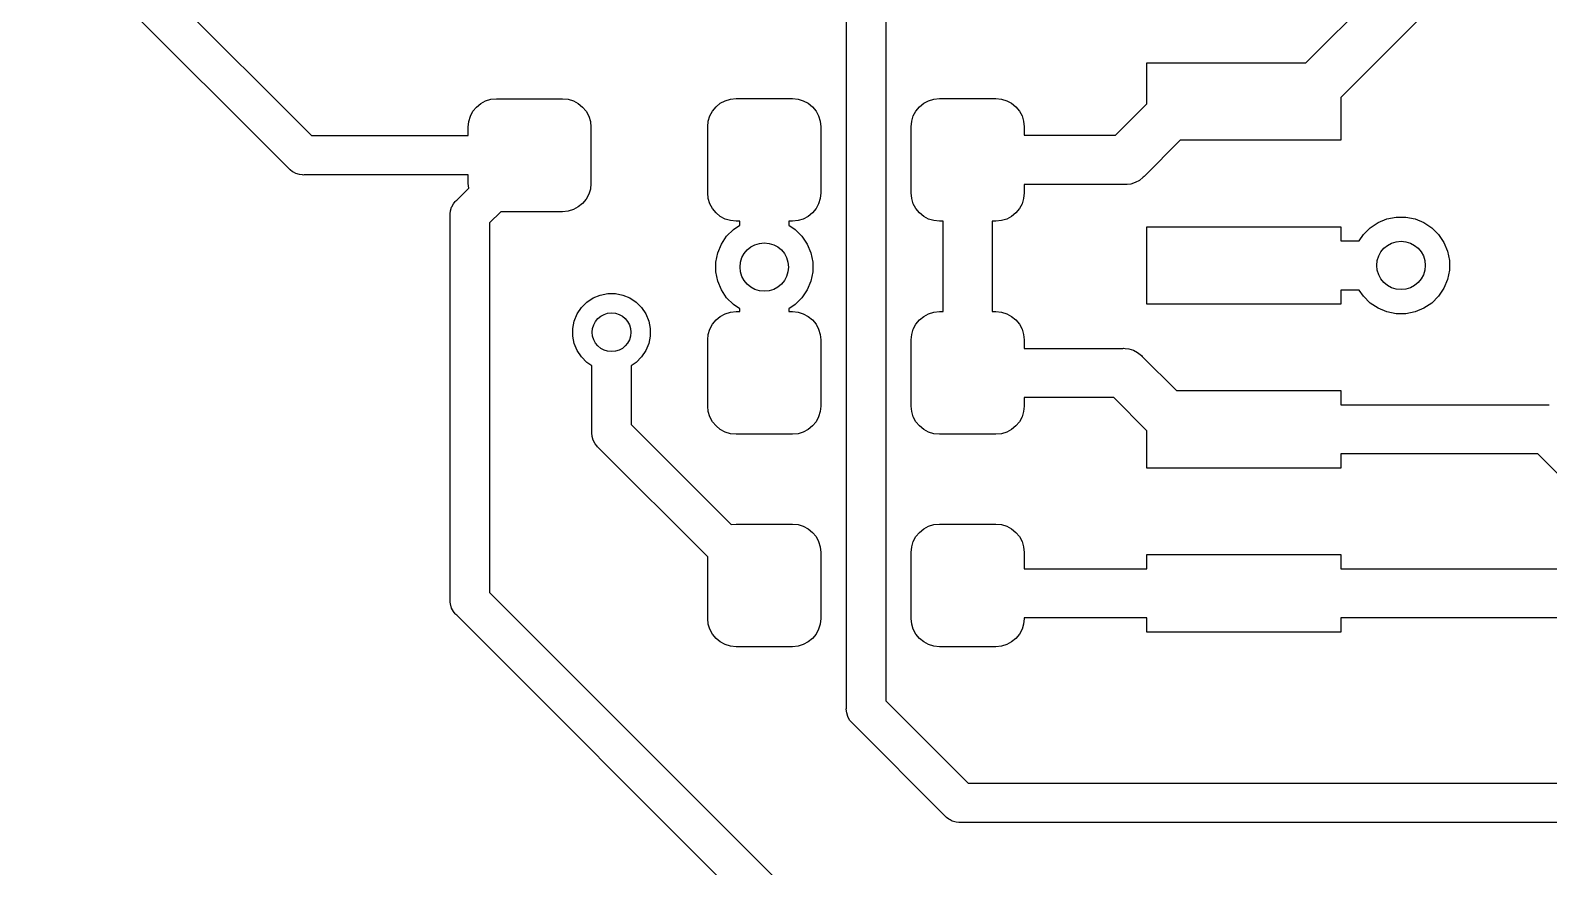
# Model space of a CAD drawing. Extents: x -66 to 211, y -177 to 13.
# Drawn here: x 6.93 to 18.68, y -60.08 to -53.6 of the extents above; entities that cross this region are included whole.
import ezdxf

# ---------------------------------------------------------------- set-up
doc = ezdxf.new("R2010")
doc.units = 0
doc.layers.add('BLACK', color=7, linetype='CONTINUOUS')

msp = doc.modelspace()

# ---------------------------------------------------------------- linework, layer by layer
at = {"layer": 'BLACK', "linetype": 'CONTINUOUS'}
for p, q in [((13.2461, -58.8469), (13.2461, -52.3058)), ((13.5509, -52.2502), (13.5509, -58.7912)), ((7.14246, -52.4504), (9.10409, -54.412)), ((16.8043, -53.848), (18.1712, -52.4812)), ((8.92791, -54.6669), (6.92693, -52.6659)), ((18.4892, -52.702), (17.0738, -54.1174)), ((15.5738, -54.1669), (15.5738, -53.848)), ((15.5738, -53.848), (16.8043, -53.848)), ((10.3543, -54.2241), (10.3815, -54.191)), ((10.3815, -54.191), (10.4147, -54.1637)), ((10.4147, -54.1637), (10.4525, -54.1435)), ((10.4525, -54.1435), (10.4935, -54.1311)), ((10.4935, -54.1311), (10.5362, -54.1269)), ((10.5362, -54.1269), (11.0487, -54.1269)), ((11.0487, -54.1269), (11.0914, -54.1311)), ((11.0914, -54.1311), (11.1324, -54.1435)), ((11.1324, -54.1435), (11.1702, -54.1637)), ((11.1702, -54.1637), (11.2034, -54.191)), ((11.2034, -54.191), (11.2306, -54.2241)), ((12.2095, -54.2221), (12.2367, -54.1889)), ((12.2367, -54.1889), (12.2699, -54.1617)), ((12.2699, -54.1617), (12.3077, -54.1415)), ((12.3077, -54.1415), (12.3487, -54.129)), ((12.3487, -54.129), (12.3914, -54.1248)), ((12.3914, -54.1248), (12.8289, -54.1248)), ((12.8289, -54.1248), (12.8716, -54.129)), ((12.8716, -54.129), (12.9126, -54.1415)), ((12.9126, -54.1415), (12.9504, -54.1617)), ((12.9504, -54.1617), (12.9836, -54.1889)), ((12.9836, -54.1889), (13.0108, -54.2221)), ((13.7845, -54.2221), (13.8117, -54.1889)), ((13.8117, -54.1889), (13.8449, -54.1617)), ((13.8449, -54.1617), (13.8827, -54.1415)), ((13.8827, -54.1415), (13.9237, -54.129)), ((13.9237, -54.129), (13.9664, -54.1248)), ((13.9664, -54.1248), (14.4039, -54.1248)), ((14.4039, -54.1248), (14.4466, -54.129)), ((14.4466, -54.129), (14.4876, -54.1415)), ((14.4876, -54.1415), (14.5254, -54.1617)), ((14.5254, -54.1617), (14.5586, -54.1889)), ((14.5586, -54.1889), (14.5858, -54.2221)), ((15.3313, -54.4093), (15.5738, -54.1669)), ((17.0738, -54.1174), (17.0738, -54.448)), ((10.3175, -54.3456), (10.3217, -54.303)), ((10.3217, -54.303), (10.3341, -54.2619)), ((10.3341, -54.2619), (10.3543, -54.2241)), ((11.2306, -54.2241), (11.2508, -54.2619)), ((11.2508, -54.2619), (11.2633, -54.303)), ((11.2633, -54.303), (11.2675, -54.3456)), ((12.1727, -54.3436), (12.1769, -54.3009)), ((12.1769, -54.3009), (12.1893, -54.2599)), ((12.1893, -54.2599), (12.2095, -54.2221)), ((13.0108, -54.2221), (13.031, -54.2599)), ((13.031, -54.2599), (13.0435, -54.3009)), ((13.0435, -54.3009), (13.0477, -54.3436)), ((13.7477, -54.3436), (13.7519, -54.3009)), ((13.7519, -54.3009), (13.7643, -54.2599)), ((13.7643, -54.2599), (13.7845, -54.2221)), ((14.5858, -54.2221), (14.606, -54.2599)), ((14.606, -54.2599), (14.6185, -54.3009)), ((14.6185, -54.3009), (14.6227, -54.3436)), ((9.10409, -54.412), (10.3175, -54.412)), ((10.3175, -54.412), (10.3175, -54.3456)), ((11.2675, -54.3456), (11.2675, -54.7831)), ((12.1727, -54.8561), (12.1727, -54.3436)), ((13.0477, -54.3436), (13.0477, -54.8561)), ((13.7477, -54.8561), (13.7477, -54.3436)), ((14.6227, -54.3436), (14.6227, -54.4093)), ((14.6227, -54.4093), (15.3313, -54.4093)), ((15.8314, -54.448), (15.5515, -54.7279)), ((17.0738, -54.448), (15.8314, -54.448)), ((8.93268, -54.6727), (8.92791, -54.6669)), ((8.93849, -54.6774), (8.93268, -54.6727)), ((8.95588, -54.6917), (8.93849, -54.6774)), ((8.93849, -54.6774), (8.93849, -54.6774)), ((8.96487, -54.6965), (8.95588, -54.6917)), ((8.98236, -54.7059), (8.96487, -54.6965)), ((9.01108, -54.7146), (8.98236, -54.7059)), ((9.03348, -54.7168), (9.01108, -54.7146)), ((9.04096, -54.7175), (9.03348, -54.7168)), ((9.03348, -54.7168), (9.03348, -54.7168)), ((9.04843, -54.7168), (9.04096, -54.7175)), ((10.3175, -54.7168), (9.04843, -54.7168)), ((10.3175, -54.7831), (10.3175, -54.7168)), ((10.3211, -54.8202), (10.3175, -54.7831)), ((11.2675, -54.7831), (11.2633, -54.8258)), ((15.4475, -54.7876), (15.4195, -54.7903)), ((15.4834, -54.7767), (15.4475, -54.7876)), ((15.5165, -54.759), (15.4834, -54.7767)), ((15.5455, -54.7352), (15.5165, -54.759)), ((15.5515, -54.7279), (15.5455, -54.7352)), ((10.2284, -54.9129), (10.3211, -54.8202)), ((11.2306, -54.9047), (11.2034, -54.9378)), ((11.2508, -54.8668), (11.2306, -54.9047)), ((11.2633, -54.8258), (11.2508, -54.8668)), ((12.1769, -54.8988), (12.1727, -54.8561)), ((12.1893, -54.9398), (12.1769, -54.8988)), ((13.0435, -54.8988), (13.031, -54.9398)), ((13.0477, -54.8561), (13.0435, -54.8988)), ((13.7519, -54.8988), (13.7477, -54.8561)), ((13.7643, -54.9398), (13.7519, -54.8988)), ((14.6185, -54.8988), (14.606, -54.9398)), ((14.6227, -54.8561), (14.6185, -54.8988)), ((15.4008, -54.7903), (14.6227, -54.7903)), ((14.6227, -54.7903), (14.6227, -54.8561)), ((15.4102, -54.7913), (15.4008, -54.7903)), ((15.4195, -54.7903), (15.4102, -54.7913)), ((15.4195, -54.7903), (15.4195, -54.7903)), ((10.1777, -55.026), (10.1784, -55.0185)), ((10.1784, -55.0185), (10.1807, -54.9961)), ((10.1784, -55.0185), (10.1784, -55.0185)), ((10.1807, -54.9961), (10.1894, -54.9674)), ((10.1894, -54.9674), (10.1906, -54.965)), ((10.1906, -54.965), (10.2035, -54.9409)), ((10.2035, -54.9409), (10.2178, -54.9235)), ((10.2178, -54.9235), (10.2226, -54.9177)), ((10.2178, -54.9235), (10.2178, -54.9235)), ((10.2226, -54.9177), (10.2284, -54.9129)), ((10.5705, -55.0019), (10.4832, -55.0891)), ((11.0487, -55.0019), (10.5705, -55.0019)), ((11.0914, -54.9977), (11.0487, -55.0019)), ((11.1324, -54.9852), (11.0914, -54.9977)), ((11.1702, -54.965), (11.1324, -54.9852)), ((11.2034, -54.9378), (11.1702, -54.965)), ((12.2095, -54.9776), (12.1893, -54.9398)), ((12.2367, -55.0108), (12.2095, -54.9776)), ((12.2699, -55.038), (12.2367, -55.0108)), ((12.9836, -55.0108), (12.9504, -55.038)), ((13.0108, -54.9776), (12.9836, -55.0108)), ((13.031, -54.9398), (13.0108, -54.9776)), ((13.7845, -54.9776), (13.7643, -54.9398)), ((13.8117, -55.0108), (13.7845, -54.9776)), ((13.8449, -55.038), (13.8117, -55.0108)), ((14.5586, -55.0108), (14.5254, -55.038)), ((14.5858, -54.9776), (14.5586, -55.0108)), ((14.606, -54.9398), (14.5858, -54.9776)), ((10.1784, -55.0335), (10.1777, -55.026)), ((10.1784, -58.0068), (10.1784, -55.0335)), ((10.4832, -55.0891), (10.4832, -57.9511)), ((12.3077, -55.0582), (12.2699, -55.038)), ((12.3487, -55.0706), (12.3077, -55.0582)), ((12.3189, -55.1914), (12.3711, -55.1391)), ((12.3914, -55.0748), (12.3487, -55.0706)), ((12.3711, -55.1391), (12.4197, -55.1067)), ((12.4197, -55.0748), (12.3914, -55.0748)), ((12.4197, -55.1067), (12.4197, -55.0748)), ((12.8289, -55.0748), (12.8007, -55.0748)), ((12.8007, -55.0748), (12.8007, -55.1067)), ((12.8007, -55.1067), (12.8492, -55.1391)), ((12.8716, -55.0706), (12.8289, -55.0748)), ((12.8492, -55.1391), (12.9014, -55.1914)), ((12.9126, -55.0582), (12.8716, -55.0706)), ((12.9504, -55.038), (12.9126, -55.0582)), ((13.8827, -55.0582), (13.8449, -55.038)), ((13.9237, -55.0706), (13.8827, -55.0582)), ((13.9664, -55.0748), (13.9237, -55.0706)), ((13.9947, -55.0748), (13.9664, -55.0748)), ((13.9947, -55.7758), (13.9947, -55.0748)), ((14.4039, -55.0748), (14.3757, -55.0748)), ((14.3757, -55.0748), (14.3757, -55.7758)), ((14.4466, -55.0706), (14.4039, -55.0748)), ((14.4876, -55.0582), (14.4466, -55.0706)), ((14.5254, -55.038), (14.4876, -55.0582)), ((15.5738, -55.718), (15.5738, -55.118)), ((15.5738, -55.118), (17.0738, -55.118)), ((17.0738, -55.118), (17.0738, -55.2275)), ((17.25, -55.1787), (17.3022, -55.1264)), ((17.3022, -55.1264), (17.3636, -55.0854)), ((17.3636, -55.0854), (17.4319, -55.0571)), ((17.4319, -55.0571), (17.5043, -55.0427)), ((17.5043, -55.0427), (17.5782, -55.0427)), ((17.5782, -55.0427), (17.6506, -55.0571)), ((17.6506, -55.0571), (17.7189, -55.0854)), ((17.7189, -55.0854), (17.7803, -55.1264)), ((17.7803, -55.1264), (17.8325, -55.1787)), ((12.2496, -55.321), (12.2778, -55.2528)), ((12.2778, -55.2528), (12.3189, -55.1914)), ((12.9014, -55.1914), (12.9425, -55.2528)), ((12.9425, -55.2528), (12.9707, -55.321)), ((17.0738, -55.2275), (17.2173, -55.2275)), ((17.2173, -55.2275), (17.25, -55.1787)), ((17.8325, -55.1787), (17.8736, -55.2401)), ((17.8736, -55.2401), (17.9018, -55.3083)), ((12.2352, -55.3935), (12.2496, -55.321)), ((12.9707, -55.321), (12.9852, -55.3935)), ((17.9018, -55.3083), (17.9162, -55.3808)), ((12.2352, -55.4674), (12.2352, -55.3935)), ((12.2496, -55.5398), (12.2352, -55.4674)), ((12.9852, -55.4674), (12.9707, -55.5398)), ((12.9852, -55.3935), (12.9852, -55.4674)), ((17.9162, -55.4547), (17.9018, -55.5271)), ((17.9162, -55.3808), (17.9162, -55.4547)), ((12.2778, -55.608), (12.2496, -55.5398)), ((12.3189, -55.6695), (12.2778, -55.608)), ((12.9425, -55.608), (12.9014, -55.6695)), ((12.9707, -55.5398), (12.9425, -55.608)), ((17.2177, -55.6085), (17.0738, -55.6085)), ((17.0738, -55.6085), (17.0738, -55.718)), ((17.25, -55.6568), (17.2177, -55.6085)), ((17.8736, -55.5953), (17.8325, -55.6568)), ((17.9018, -55.5271), (17.8736, -55.5953)), ((11.1944, -55.7446), (11.2362, -55.7029)), ((11.2362, -55.7029), (11.2854, -55.67)), ((11.2854, -55.67), (11.34, -55.6474)), ((11.34, -55.6474), (11.3979, -55.6359)), ((11.3979, -55.6359), (11.457, -55.6359)), ((11.457, -55.6359), (11.515, -55.6474)), ((11.515, -55.6474), (11.5696, -55.67)), ((11.5696, -55.67), (11.6187, -55.7029)), ((11.6187, -55.7029), (11.6605, -55.7446)), ((12.3711, -55.7217), (12.3189, -55.6695)), ((12.4197, -55.7541), (12.3711, -55.7217)), ((12.8492, -55.7217), (12.8007, -55.7541)), ((12.9014, -55.6695), (12.8492, -55.7217)), ((17.0738, -55.718), (15.5738, -55.718)), ((17.3022, -55.709), (17.25, -55.6568)), ((17.3636, -55.75), (17.3022, -55.709)), ((17.7803, -55.709), (17.7189, -55.75)), ((17.8325, -55.6568), (17.7803, -55.709)), ((11.139, -55.8484), (11.1616, -55.7938)), ((11.1616, -55.7938), (11.1944, -55.7446)), ((11.6605, -55.7446), (11.6933, -55.7938)), ((11.6933, -55.7938), (11.7159, -55.8484)), ((12.2095, -55.8731), (12.2367, -55.8399)), ((12.2367, -55.8399), (12.2699, -55.8127)), ((12.2699, -55.8127), (12.3077, -55.7925)), ((12.3077, -55.7925), (12.3487, -55.78)), ((12.3487, -55.78), (12.3914, -55.7758)), ((12.3914, -55.7758), (12.4197, -55.7758)), ((12.4197, -55.7758), (12.4197, -55.7541)), ((12.8007, -55.7541), (12.8007, -55.7758)), ((12.8007, -55.7758), (12.8289, -55.7758)), ((12.8289, -55.7758), (12.8716, -55.78)), ((12.8716, -55.78), (12.9126, -55.7925)), ((12.9126, -55.7925), (12.9504, -55.8127)), ((12.9504, -55.8127), (12.9836, -55.8399)), ((12.9836, -55.8399), (13.0108, -55.8731)), ((13.7845, -55.8731), (13.8117, -55.8399)), ((13.8117, -55.8399), (13.8449, -55.8127)), ((13.8449, -55.8127), (13.8827, -55.7925)), ((13.8827, -55.7925), (13.9237, -55.78)), ((13.9237, -55.78), (13.9664, -55.7758)), ((13.9664, -55.7758), (13.9947, -55.7758)), ((14.3757, -55.7758), (14.4039, -55.7758)), ((14.4039, -55.7758), (14.4466, -55.78)), ((14.4466, -55.78), (14.4876, -55.7925)), ((14.4876, -55.7925), (14.5254, -55.8127)), ((14.5254, -55.8127), (14.5586, -55.8399)), ((14.5586, -55.8399), (14.5858, -55.8731)), ((17.4319, -55.7783), (17.3636, -55.75)), ((17.5043, -55.7927), (17.4319, -55.7783)), ((17.5782, -55.7927), (17.5043, -55.7927)), ((17.6506, -55.7783), (17.5782, -55.7927)), ((17.7189, -55.75), (17.6506, -55.7783)), ((11.1275, -55.9063), (11.139, -55.8484)), ((11.1275, -55.9654), (11.1275, -55.9063)), ((11.7159, -55.8484), (11.7275, -55.9063)), ((11.7275, -55.9063), (11.7275, -55.9654)), ((12.1727, -55.9946), (12.1769, -55.9519)), ((12.1769, -55.9519), (12.1893, -55.9109)), ((12.1893, -55.9109), (12.2095, -55.8731)), ((13.0108, -55.8731), (13.031, -55.9109)), ((13.031, -55.9109), (13.0435, -55.9519)), ((13.0435, -55.9519), (13.0477, -55.9946)), ((13.7477, -55.9946), (13.7519, -55.9519)), ((13.7519, -55.9519), (13.7643, -55.9109)), ((13.7643, -55.9109), (13.7845, -55.8731)), ((14.5858, -55.8731), (14.606, -55.9109)), ((14.606, -55.9109), (14.6185, -55.9519)), ((14.6185, -55.9519), (14.6227, -55.9946)), ((11.139, -56.0234), (11.1275, -55.9654)), ((11.1616, -56.078), (11.139, -56.0234)), ((11.1944, -56.1271), (11.1616, -56.078)), ((11.6933, -56.078), (11.6605, -56.1271)), ((11.7159, -56.0234), (11.6933, -56.078)), ((11.7275, -55.9654), (11.7159, -56.0234)), ((12.1727, -56.5071), (12.1727, -55.9946)), ((13.0477, -55.9946), (13.0477, -56.5071)), ((13.7477, -56.5071), (13.7477, -55.9946)), ((14.6227, -55.9946), (14.6227, -56.0603)), ((14.6227, -56.0603), (15.3856, -56.0603)), ((15.3856, -56.0603), (15.3949, -56.0594)), ((15.3949, -56.0594), (15.4043, -56.0603)), ((15.4043, -56.0603), (15.4043, -56.0603)), ((15.4043, -56.0603), (15.4323, -56.0631)), ((15.4323, -56.0631), (15.4682, -56.074)), ((15.4682, -56.074), (15.5013, -56.0917)), ((11.2362, -56.1689), (11.1944, -56.1271)), ((11.2751, -56.1949), (11.2362, -56.1689)), ((11.2751, -56.7066), (11.2751, -56.1949)), ((11.6187, -56.1689), (11.5799, -56.1949)), ((11.5799, -56.1949), (11.5799, -56.6509)), ((11.6605, -56.1271), (11.6187, -56.1689)), ((15.5013, -56.0917), (15.5303, -56.1155)), ((15.5303, -56.1155), (15.5363, -56.1228)), ((15.5363, -56.1228), (15.8015, -56.388)), ((15.8015, -56.388), (17.0738, -56.388)), ((17.0738, -56.388), (17.0738, -56.4975)), ((12.1769, -56.5498), (12.1727, -56.5071)), ((12.1893, -56.5908), (12.1769, -56.5498)), ((13.0435, -56.5498), (13.031, -56.5908)), ((13.0477, -56.5071), (13.0435, -56.5498)), ((13.7519, -56.5498), (13.7477, -56.5071)), ((13.7643, -56.5908), (13.7519, -56.5498)), ((14.6185, -56.5498), (14.606, -56.5908)), ((14.6227, -56.5071), (14.6185, -56.5498)), ((15.316, -56.4413), (14.6227, -56.4413)), ((14.6227, -56.4413), (14.6227, -56.5071)), ((15.5738, -56.6991), (15.316, -56.4413)), ((17.0738, -56.4975), (18.6701, -56.4975)), ((18.6701, -56.4975), (18.6795, -56.4966)), ((18.6795, -56.4966), (18.6888, -56.4975)), ((11.5799, -56.6509), (12.3543, -57.4254)), ((12.2095, -56.6286), (12.1893, -56.5908)), ((12.2367, -56.6618), (12.2095, -56.6286)), ((12.2699, -56.689), (12.2367, -56.6618)), ((12.9836, -56.6618), (12.9504, -56.689)), ((13.0108, -56.6286), (12.9836, -56.6618)), ((13.031, -56.5908), (13.0108, -56.6286)), ((13.7845, -56.6286), (13.7643, -56.5908)), ((13.8117, -56.6618), (13.7845, -56.6286)), ((13.8449, -56.689), (13.8117, -56.6618)), ((14.5586, -56.6618), (14.5254, -56.689)), ((14.5858, -56.6286), (14.5586, -56.6618)), ((14.606, -56.5908), (14.5858, -56.6286)), ((11.2743, -56.7141), (11.2751, -56.7066)), ((11.2773, -56.7439), (11.2743, -56.7141)), ((11.286, -56.7727), (11.2773, -56.7439)), ((11.3001, -56.7991), (11.286, -56.7727)), ((12.3077, -56.7092), (12.2699, -56.689)), ((12.3487, -56.7216), (12.3077, -56.7092)), ((12.3914, -56.7258), (12.3487, -56.7216)), ((12.8289, -56.7258), (12.3914, -56.7258)), ((12.8716, -56.7216), (12.8289, -56.7258)), ((12.9126, -56.7092), (12.8716, -56.7216)), ((12.9504, -56.689), (12.9126, -56.7092)), ((13.8827, -56.7092), (13.8449, -56.689)), ((13.9237, -56.7216), (13.8827, -56.7092)), ((13.9664, -56.7258), (13.9237, -56.7216)), ((14.4039, -56.7258), (13.9664, -56.7258)), ((14.4466, -56.7216), (14.4039, -56.7258)), ((14.4876, -56.7092), (14.4466, -56.7216)), ((14.5254, -56.689), (14.4876, -56.7092)), ((15.5738, -56.988), (15.5738, -56.6991)), ((11.3144, -56.8165), (11.3001, -56.7991)), ((11.3192, -56.8223), (11.3144, -56.8165)), ((11.3144, -56.8165), (11.3144, -56.8165)), ((11.325, -56.8271), (11.3192, -56.8223)), ((12.1727, -57.6748), (11.325, -56.8271)), ((18.6006, -56.8785), (17.0738, -56.8785)), ((17.0738, -56.8785), (17.0738, -56.988)), ((19.8082, -58.0861), (18.6006, -56.8785)), ((17.0738, -56.988), (15.5738, -56.988)), ((12.3543, -57.4254), (12.3914, -57.4218)), ((12.3914, -57.4218), (12.8289, -57.4218)), ((12.8289, -57.4218), (12.8716, -57.426)), ((12.8716, -57.426), (12.9126, -57.4384)), ((12.9126, -57.4384), (12.9504, -57.4586)), ((12.9504, -57.4586), (12.9836, -57.4858)), ((12.9836, -57.4858), (13.0108, -57.519)), ((13.7845, -57.519), (13.8117, -57.4858)), ((13.8117, -57.4858), (13.8449, -57.4586)), ((13.8449, -57.4586), (13.8827, -57.4384)), ((13.8827, -57.4384), (13.9237, -57.426)), ((13.9237, -57.426), (13.9664, -57.4218)), ((13.9664, -57.4218), (14.4039, -57.4218)), ((14.4039, -57.4218), (14.4466, -57.426)), ((14.4466, -57.426), (14.4876, -57.4384)), ((14.4876, -57.4384), (14.5254, -57.4586)), ((14.5254, -57.4586), (14.5586, -57.4858)), ((14.5586, -57.4858), (14.5858, -57.519)), ((13.0108, -57.519), (13.031, -57.5568)), ((13.031, -57.5568), (13.0435, -57.5978)), ((13.0435, -57.5978), (13.0477, -57.6405)), ((13.7477, -57.6405), (13.7519, -57.5978)), ((13.7519, -57.5978), (13.7643, -57.5568)), ((13.7643, -57.5568), (13.7845, -57.519)), ((14.5858, -57.519), (14.606, -57.5568)), ((14.606, -57.5568), (14.6185, -57.5978)), ((14.6185, -57.5978), (14.6227, -57.6405)), ((12.1727, -58.153), (12.1727, -57.6748)), ((13.0477, -57.6405), (13.0477, -58.153)), ((13.7477, -58.153), (13.7477, -57.6405)), ((14.6227, -57.6405), (14.6227, -57.7675)), ((15.5738, -57.7675), (15.5738, -57.658)), ((15.5738, -57.658), (17.0738, -57.658)), ((17.0738, -57.658), (17.0738, -57.7675)), ((14.6227, -57.7675), (15.5738, -57.7675)), ((17.0738, -57.7675), (18.9926, -57.7675)), ((10.4832, -57.9511), (13.0146, -60.4825)), ((10.1777, -58.0143), (10.1784, -58.0068)), ((10.1784, -58.0218), (10.1777, -58.0143)), ((10.1807, -58.0441), (10.1784, -58.0218)), ((10.1824, -58.0499), (10.1807, -58.0441)), ((10.1894, -58.0729), (10.1824, -58.0499)), ((10.2035, -58.0993), (10.1894, -58.0729)), ((10.2178, -58.1167), (10.2035, -58.0993)), ((10.2226, -58.1226), (10.2178, -58.1167)), ((10.2178, -58.1167), (10.2178, -58.1167)), ((10.2284, -58.1273), (10.2226, -58.1226)), ((12.8384, -60.7374), (10.2284, -58.1273)), ((12.1769, -58.1957), (12.1727, -58.153)), ((12.1893, -58.2367), (12.1769, -58.1957)), ((13.0435, -58.1957), (13.031, -58.2367)), ((13.0477, -58.153), (13.0435, -58.1957)), ((13.7519, -58.1957), (13.7477, -58.153)), ((13.7643, -58.2367), (13.7519, -58.1957)), ((14.6185, -58.1957), (14.606, -58.2367)), ((14.6227, -58.153), (14.6185, -58.1957)), ((15.5738, -58.1485), (14.6227, -58.1485)), ((14.6227, -58.1485), (14.6227, -58.153)), ((15.5738, -58.258), (15.5738, -58.1485)), ((18.923, -58.1485), (17.0738, -58.1485)), ((17.0738, -58.1485), (17.0738, -58.258)), ((12.2095, -58.2745), (12.1893, -58.2367)), ((12.2367, -58.3077), (12.2095, -58.2745)), ((12.2699, -58.3349), (12.2367, -58.3077)), ((12.9836, -58.3077), (12.9504, -58.3349)), ((13.0108, -58.2745), (12.9836, -58.3077)), ((13.031, -58.2367), (13.0108, -58.2745)), ((13.7845, -58.2745), (13.7643, -58.2367)), ((13.8117, -58.3077), (13.7845, -58.2745)), ((13.8449, -58.3349), (13.8117, -58.3077)), ((14.5586, -58.3077), (14.5254, -58.3349)), ((14.5858, -58.2745), (14.5586, -58.3077)), ((14.606, -58.2367), (14.5858, -58.2745)), ((17.0738, -58.258), (15.5738, -58.258)), ((12.3077, -58.3551), (12.2699, -58.3349)), ((12.3487, -58.3676), (12.3077, -58.3551)), ((12.3914, -58.3718), (12.3487, -58.3676)), ((12.8289, -58.3718), (12.3914, -58.3718)), ((12.8716, -58.3676), (12.8289, -58.3718)), ((12.9126, -58.3551), (12.8716, -58.3676)), ((12.9504, -58.3349), (12.9126, -58.3551)), ((13.8827, -58.3551), (13.8449, -58.3349)), ((13.9237, -58.3676), (13.8827, -58.3551)), ((13.9664, -58.3718), (13.9237, -58.3676)), ((14.4039, -58.3718), (13.9664, -58.3718)), ((14.4466, -58.3676), (14.4039, -58.3718)), ((14.4876, -58.3551), (14.4466, -58.3676)), ((14.5254, -58.3349), (14.4876, -58.3551)), ((13.2454, -58.8543), (13.2461, -58.8469)), ((13.2483, -58.8842), (13.2454, -58.8543)), ((13.257, -58.9129), (13.2483, -58.8842)), ((13.5509, -58.7912), (14.1881, -59.4284)), ((13.2712, -58.9394), (13.257, -58.9129)), ((13.2854, -58.9568), (13.2712, -58.9394)), ((13.2855, -58.9568), (13.2854, -58.9568)), ((13.2902, -58.9626), (13.2855, -58.9568)), ((13.296, -58.9674), (13.2902, -58.9626)), ((14.0119, -59.6833), (13.296, -58.9674)), ((14.1881, -59.4284), (19.2609, -59.4284)), ((14.0167, -59.6891), (14.0119, -59.6833)), ((14.0225, -59.6938), (14.0167, -59.6891)), ((14.0399, -59.7081), (14.0225, -59.6938)), ((14.0225, -59.6938), (14.0225, -59.6938)), ((14.0491, -59.7131), (14.0399, -59.7081)), ((14.0663, -59.7223), (14.0491, -59.7131)), ((14.0951, -59.731), (14.0663, -59.7223)), ((14.1175, -59.7332), (14.0951, -59.731)), ((14.1249, -59.7339), (14.1175, -59.7332)), ((14.1175, -59.7332), (14.1175, -59.7332)), ((14.1324, -59.7332), (14.1249, -59.7339)), ((19.2052, -59.7332), (14.1324, -59.7332))]:
    msp.add_line(p, q, dxfattribs=at)
at = {"layer": 'BLACK'}
for centre, radius in [((12.6102, -55.4304), 0.1875), ((17.5412, -55.4177), 0.1875), ((11.4275, -55.9359), 0.15)]:
    msp.add_circle(centre, radius, dxfattribs=at)

doc.saveas('drawing.dxf')
